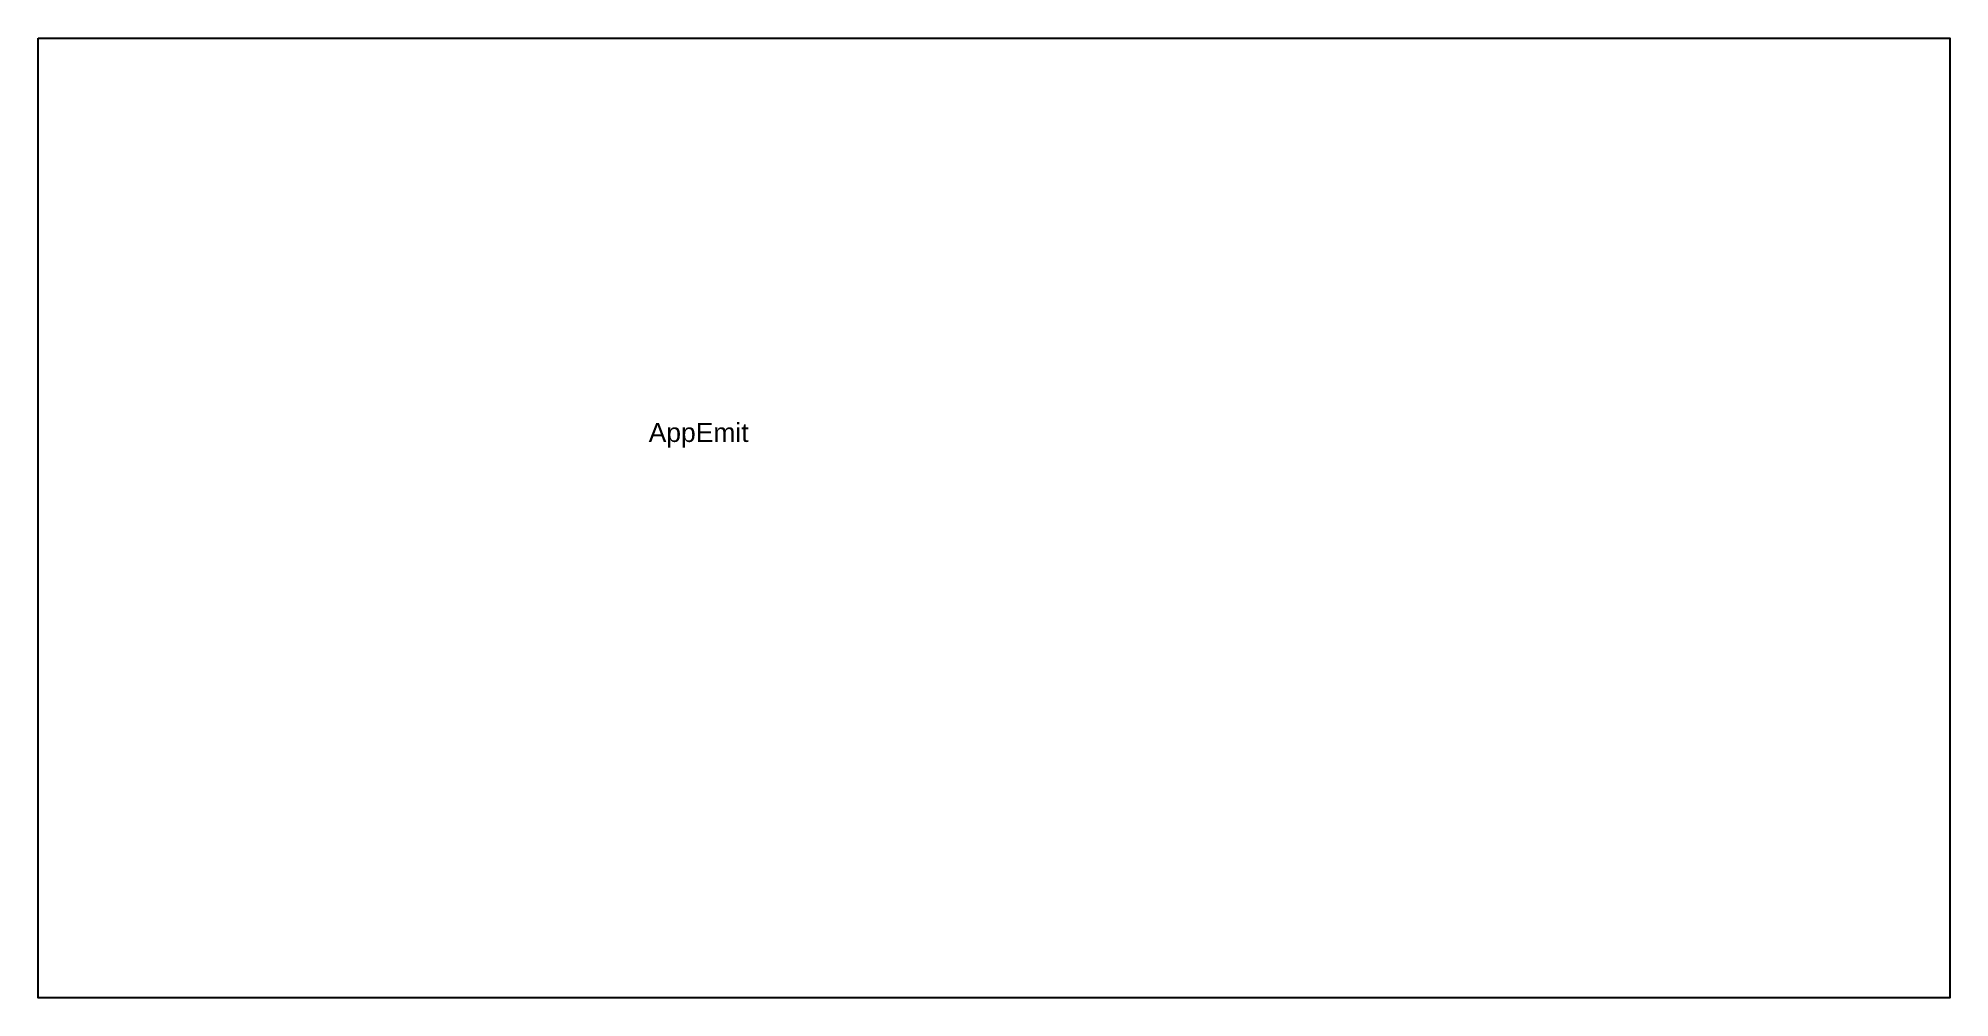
# Model space of a CAD drawing. Header units: inches. Extents: x 26.4 to 46.6, y 7 to 17.1.
import ezdxf

# ---------------------------------------------------------------- set-up
doc = ezdxf.new("R2010")
doc.units = ezdxf.units.IN
doc.header["$MEASUREMENT"] = 0
doc.styles.get("Standard").update_dxf_attribs({"font": 'arial.ttf'})

msp = doc.modelspace()

# ---------------------------------------------------------------- linework, layer by layer
msp.add_lwpolyline([(26.42, 17.137), (46.62, 17.137), (46.62, 6.998), (26.42, 6.998)], close=True)

# ---------------------------------------------------------------- texts
at = {"insert": (32.871, 13.071), "char_height": 0.2, "attachment_point": 1}
msp.add_mtext_dynamic_manual_height_columns('AppEmit', width=4.01873, gutter_width=1, heights=[0], dxfattribs=at)

doc.saveas('drawing.dxf')
